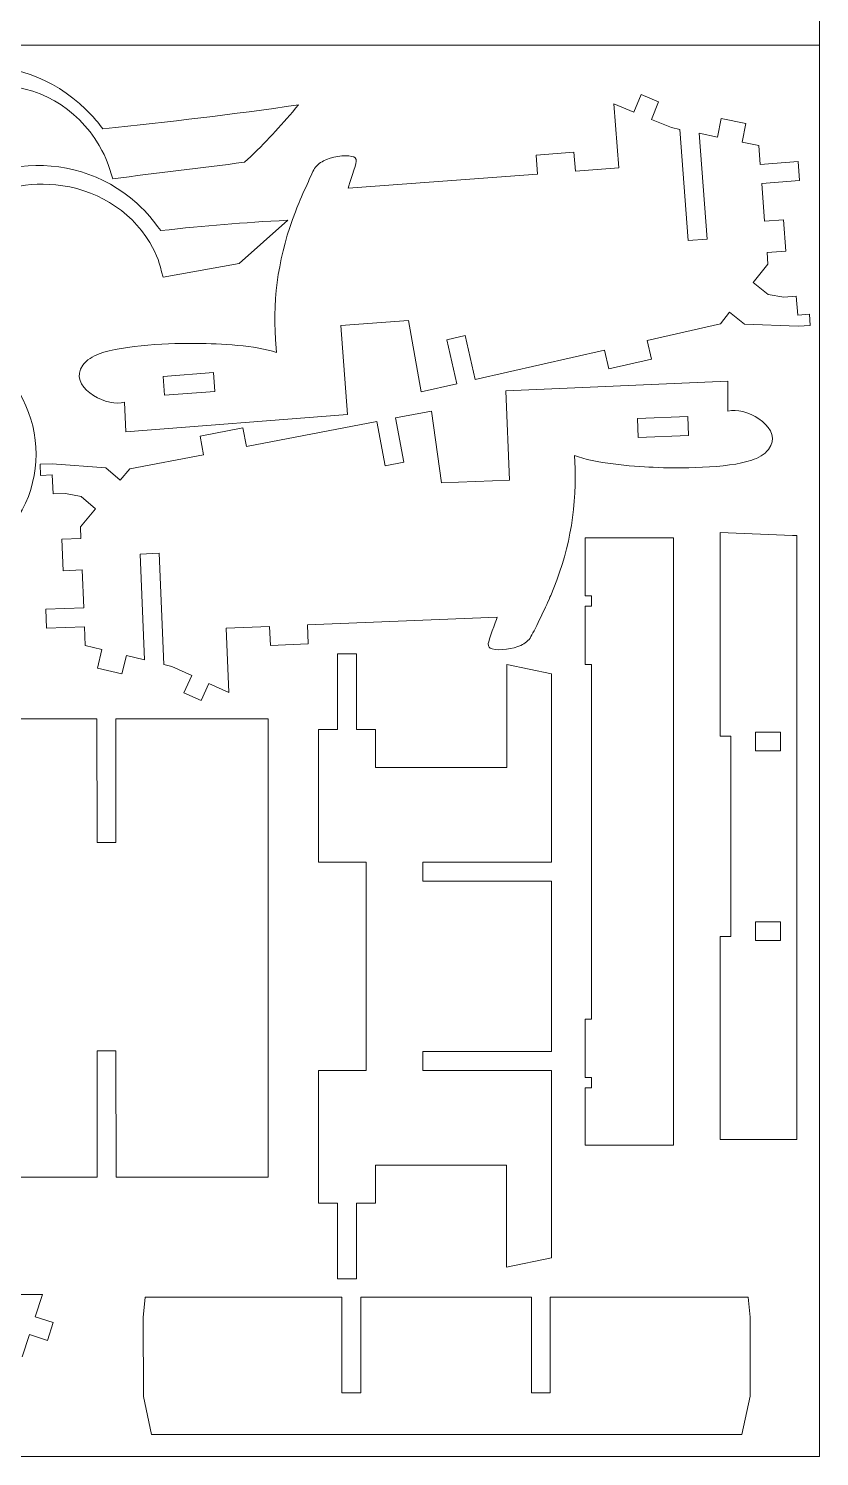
# Model space of a CAD drawing. Header units: centimetres. Extents: x -29.2 to 29, y -19.2 to 19.
# Drawn here: x 18.35 to 29, y -19 to 0.22 of the extents above; entities that cross this region are included whole.
import ezdxf

# ---------------------------------------------------------------- set-up
doc = ezdxf.new("R2010")
doc.units = ezdxf.units.CM
doc.header["$MEASUREMENT"] = 0
doc.layers.add('Camada 1', color=7, linetype='Continuous')

msp = doc.modelspace()

# ---------------------------------------------------------------- linework, layer by layer
at = {"layer": 'Camada 1', "color": 5, "lineweight": 9}
for points in [[(29, 19), (29, 19), (29, -19), (29, -19)], [(29, 0), (29, 0), (-29, 0), (-29, 0)], [(29, -19), (29, -19), (-29, -19), (-29, -19)]]:
    msp.add_open_spline(points, degree=3, dxfattribs=at)
at = {"layer": 'Camada 1', "color": 3, "lineweight": 9}
for points in [[(16.10186, -0.98814), (16.91552, -0.05623), (18.36337, -0.03477), (19.20361, -0.94303)], [(19.30477, -1.35101), (19.00658, -0.84), (18.47321, -0.52965), (17.87707, -0.54045)], [(26.60013, -0.66582), (26.60013, -0.66582), (26.5029, -0.90197), (26.5029, -0.90197)], [(26.83592, -0.7629), (26.83592, -0.7629), (26.60013, -0.66582), (26.60013, -0.66582)], [(26.73869, -0.99905), (26.73869, -0.99905), (26.83592, -0.7629), (26.83592, -0.7629)], [(19.20361, -0.94303), (19.25724, -1.00101), (19.3042, -1.06482), (19.35449, -1.12572)], [(19.35449, -1.12572), (20.25583, -1.03382), (21.09084, -0.93229), (21.98797, -0.80429)], [(21.98797, -0.80429), (21.78037, -1.05044), (21.58, -1.27519), (21.34598, -1.49753)], [(26.5029, -0.90197), (26.5029, -0.90197), (26.23238, -0.79059), (26.23238, -0.79059)], [(26.23238, -0.79059), (26.23238, -0.79059), (26.29797, -1.65186), (26.29797, -1.65186)], [(27.0092, -1.11043), (27.0092, -1.11043), (26.73869, -0.99905), (26.73869, -0.99905)], [(27.12119, -1.13352), (27.12119, -1.13352), (27.0092, -1.11043), (27.0092, -1.11043)], [(27.23515, -2.62998), (27.23515, -2.62998), (27.12119, -1.13352), (27.12119, -1.13352)], [(27.6785, -0.9881), (27.6785, -0.9881), (27.62704, -1.23778), (27.62704, -1.23778)], [(28.0115, -1.05674), (28.0115, -1.05674), (27.6785, -0.9881), (27.6785, -0.9881)], [(27.96004, -1.30642), (27.96004, -1.30642), (28.0115, -1.05674), (28.0115, -1.05674)], [(19.81165, -2.12826), (18.91877, -1.32669), (17.51927, -1.49266), (16.83872, -2.48093)], [(27.62704, -1.23778), (27.62704, -1.23778), (27.38101, -1.18706), (27.38101, -1.18706)], [(27.38101, -1.18706), (27.38101, -1.18706), (27.48941, -2.61061), (27.48941, -2.61061)], [(28.18469, -1.35269), (28.18469, -1.35269), (27.96004, -1.30642), (27.96004, -1.30642)], [(19.48662, -1.79847), (19.42367, -1.60547), (19.41427, -1.53867), (19.30477, -1.35101)], [(21.34598, -1.49753), (21.34598, -1.49753), (21.26081, -1.57692), (21.26081, -1.57692)], [(22.70793, -1.49687), (22.60831, -1.47329), (22.42421, -1.50601), (22.32443, -1.55847)], [(22.76408, -1.56636), (22.76592, -1.52122), (22.75039, -1.50692), (22.70793, -1.49687)], [(25.69506, -1.4416), (25.69506, -1.4416), (25.1865, -1.48032), (25.1865, -1.48032)], [(25.1865, -1.48032), (25.1865, -1.48032), (25.20587, -1.73466), (25.20587, -1.73466)], [(25.71442, -1.69586), (25.71442, -1.69586), (25.69506, -1.4416), (25.69506, -1.4416)], [(28.20397, -1.60697), (28.20397, -1.60697), (28.18469, -1.35269), (28.18469, -1.35269)], [(21.26081, -1.57692), (20.66941, -1.65077), (20.07802, -1.72462), (19.48662, -1.79847)], [(22.19334, -1.68058), (22.13769, -1.78621), (21.99228, -2.12444), (21.9459, -2.24413)], [(22.32443, -1.55847), (22.27137, -1.58637), (22.22163, -1.62689), (22.19334, -1.68058)], [(22.65627, -1.92457), (22.67586, -1.86315), (22.76219, -1.61263), (22.76408, -1.56636)], [(26.29797, -1.65186), (26.29797, -1.65186), (25.71442, -1.69586), (25.71442, -1.69586)], [(28.71241, -1.56831), (28.71241, -1.56831), (28.20397, -1.60697), (28.20397, -1.60697)], [(28.73174, -1.82257), (28.73174, -1.82257), (28.71241, -1.56831), (28.71241, -1.56831)], [(16.66952, -3.07693), (17.14171, -2.3562), (17.81081, -1.795), (18.72069, -1.8802)], [(18.72069, -1.8802), (19.23496, -1.92835), (19.71836, -2.21011), (19.98563, -2.65659)], [(25.20587, -1.73466), (25.20587, -1.73466), (22.65627, -1.92457), (22.65627, -1.92457)], [(28.22331, -1.86123), (28.22331, -1.86123), (28.73174, -1.82257), (28.73174, -1.82257)], [(28.26196, -2.36949), (28.26196, -2.36949), (28.22331, -1.86123), (28.22331, -1.86123)], [(20.1329, -2.49697), (20.00706, -2.33336), (19.9745, -2.27446), (19.81165, -2.12826)], [(21.9459, -2.24413), (21.72917, -2.80337), (21.64054, -3.36515), (21.67716, -3.96427)], [(21.84531, -2.35671), (21.2176, -2.39073), (20.75607, -2.42655), (20.1329, -2.49697)], [(21.19061, -2.94106), (21.19061, -2.94106), (21.84531, -2.35671), (21.84531, -2.35671)], [(28.51622, -2.35009), (28.51622, -2.35009), (28.26196, -2.36949), (28.26196, -2.36949)], [(28.54855, -2.77386), (28.54855, -2.77386), (28.51622, -2.35009), (28.51622, -2.35009)], [(19.98563, -2.65659), (20.10301, -2.85267), (20.10432, -2.90996), (20.1669, -3.12365)], [(27.48941, -2.61061), (27.48941, -2.61061), (27.23515, -2.62998), (27.23515, -2.62998)], [(28.29429, -2.79326), (28.29429, -2.79326), (28.54855, -2.77386), (28.54855, -2.77386)], [(28.30613, -2.94836), (28.30613, -2.94836), (28.29429, -2.79326), (28.29429, -2.79326)], [(20.1669, -3.12365), (20.1669, -3.12365), (21.19061, -2.94106), (21.19061, -2.94106)], [(28.10841, -3.19693), (28.10841, -3.19693), (28.30613, -2.94836), (28.30613, -2.94836)], [(28.30797, -3.35567), (28.30797, -3.35567), (28.10841, -3.19693), (28.10841, -3.19693)], [(28.51918, -3.39217), (28.51918, -3.39217), (28.30797, -3.35567), (28.30797, -3.35567)], [(28.68869, -3.37928), (28.68869, -3.37928), (28.51918, -3.39217), (28.51918, -3.39217)], [(28.70805, -3.63356), (28.70805, -3.63356), (28.68869, -3.37928), (28.68869, -3.37928)], [(27.66654, -3.75245), (27.66654, -3.75245), (27.79094, -3.59606), (27.79094, -3.59606)], [(27.79094, -3.59606), (27.79094, -3.59606), (27.9905, -3.7548), (27.9905, -3.7548)], [(28.86566, -3.62156), (28.86566, -3.62156), (28.70805, -3.63356), (28.70805, -3.63356)], [(28.87715, -3.77252), (28.87715, -3.77252), (28.86566, -3.62156), (28.86566, -3.62156)], [(22.5566, -3.77468), (22.5566, -3.77468), (23.46645, -3.70711), (23.46645, -3.70711)], [(22.64603, -4.97435), (22.64603, -4.97435), (22.5566, -3.77468), (22.5566, -3.77468)], [(23.46645, -3.70711), (23.46645, -3.70711), (23.63773, -4.66905), (23.63773, -4.66905)], [(26.68109, -3.97665), (26.68109, -3.97665), (27.66654, -3.75245), (27.66654, -3.75245)], [(27.9905, -3.7548), (27.9905, -3.7548), (28.71335, -3.78499), (28.71335, -3.78499)], [(28.71335, -3.78499), (28.71335, -3.78499), (28.87715, -3.77252), (28.87715, -3.77252)], [(20.62974, -4.01565), (20.28636, -4.01124), (19.63521, -4.03245), (19.30296, -4.1573)], [(21.69093, -4.1365), (21.42341, -4.04215), (20.91731, -4.01935), (20.62974, -4.01565)], [(21.67716, -3.96427), (21.67716, -3.96427), (21.69093, -4.1365), (21.69093, -4.1365)], [(23.98344, -3.96668), (23.98344, -3.96668), (24.23207, -3.91011), (24.23207, -3.91011)], [(24.11835, -4.5597), (24.11835, -4.5597), (23.98344, -3.96668), (23.98344, -3.96668)], [(24.23207, -3.91011), (24.23207, -3.91011), (24.36698, -4.50312), (24.36698, -4.50312)], [(26.73765, -4.22528), (26.73765, -4.22528), (26.68109, -3.97665), (26.68109, -3.97665)], [(17.88377, -6.73071), (18.76546, -5.99025), (18.5994, -4.58576), (17.57287, -4.07008)], [(19.30296, -4.1573), (19.21899, -4.18884), (19.13655, -4.23573), (19.08401, -4.31045)], [(24.36698, -4.50312), (24.36698, -4.50312), (26.10826, -4.10693), (26.10826, -4.10693)], [(26.10826, -4.10693), (26.10826, -4.10693), (26.16483, -4.35555), (26.16483, -4.35555)], [(26.16483, -4.35555), (26.16483, -4.35555), (26.73765, -4.22528), (26.73765, -4.22528)], [(19.08401, -4.31045), (18.88588, -4.59222), (19.36261, -4.85197), (19.60053, -4.81602)], [(23.63773, -4.66905), (23.63773, -4.66905), (24.11835, -4.5597), (24.11835, -4.5597)], [(27.76793, -4.52551), (27.76793, -4.52551), (24.77813, -4.65538), (24.77813, -4.65538)], [(27.76917, -4.92736), (27.76917, -4.92736), (27.76793, -4.52551), (27.76793, -4.52551)], [(19.60053, -4.81602), (19.60053, -4.81602), (19.64739, -4.80569), (19.64739, -4.80569)], [(19.64739, -4.80569), (19.64739, -4.80569), (19.66249, -5.20724), (19.66249, -5.20724)], [(24.77813, -4.65538), (24.77813, -4.65538), (24.82613, -5.8574), (24.82613, -5.8574)], [(19.66249, -5.20724), (19.66249, -5.20724), (22.64603, -4.97435), (22.64603, -4.97435)], [(23.77649, -4.92625), (23.77649, -4.92625), (23.29238, -5.01896), (23.29238, -5.01896)], [(23.9145, -5.89352), (23.9145, -5.89352), (23.77649, -4.92625), (23.77649, -4.92625)], [(27.81635, -4.91864), (27.81635, -4.91864), (27.76917, -4.92736), (27.76917, -4.92736)], [(28.31513, -5.44172), (28.52285, -5.16696), (28.0554, -4.89092), (27.81635, -4.91864)], [(21.24008, -5.15237), (21.24008, -5.15237), (20.66311, -5.26285), (20.66311, -5.26285)], [(21.28804, -5.40281), (21.28804, -5.40281), (21.24008, -5.15237), (21.24008, -5.15237)], [(23.04195, -5.06692), (23.04195, -5.06692), (21.28804, -5.40281), (21.28804, -5.40281)], [(23.15633, -5.66423), (23.15633, -5.66423), (23.04195, -5.06692), (23.04195, -5.06692)], [(23.29238, -5.01896), (23.29238, -5.01896), (23.40677, -5.61628), (23.40677, -5.61628)], [(20.66311, -5.26285), (20.66311, -5.26285), (20.71106, -5.51328), (20.71106, -5.51328)], [(20.71106, -5.51328), (20.71106, -5.51328), (19.71846, -5.70336), (19.71846, -5.70336)], [(25.71159, -5.69826), (25.71159, -5.69826), (25.70377, -5.52567), (25.70377, -5.52567)], [(25.70377, -5.52567), (25.96791, -5.62921), (26.47285, -5.66943), (26.76016, -5.68303)], [(28.09104, -5.58724), (28.17604, -5.5586), (28.26004, -5.51459), (28.31513, -5.44172)], [(18.6734, -5.63473), (18.6734, -5.63473), (18.50927, -5.64154), (18.50927, -5.64154)], [(18.50927, -5.64154), (18.50927, -5.64154), (18.51554, -5.79281), (18.51554, -5.79281)], [(19.39478, -5.68984), (19.39478, -5.68984), (18.6734, -5.63473), (18.6734, -5.63473)], [(19.58875, -5.85536), (19.58875, -5.85536), (19.39478, -5.68984), (19.39478, -5.68984)], [(19.71846, -5.70336), (19.71846, -5.70336), (19.58875, -5.85536), (19.58875, -5.85536)], [(23.40677, -5.61628), (23.40677, -5.61628), (23.15633, -5.66423), (23.15633, -5.66423)], [(25.38369, -7.40812), (25.61958, -6.85671), (25.72752, -6.29828), (25.71159, -5.69826)], [(26.76016, -5.68303), (27.10319, -5.69929), (27.75466, -5.70055), (28.09104, -5.58724)], [(18.51554, -5.79281), (18.51554, -5.79281), (18.67348, -5.78625), (18.67348, -5.78625)], [(18.67348, -5.78625), (18.67348, -5.78625), (18.68406, -6.04105), (18.68406, -6.04105)], [(24.82613, -5.8574), (24.82613, -5.8574), (23.9145, -5.89352), (23.9145, -5.89352)], [(18.68406, -6.04105), (18.68406, -6.04105), (18.85391, -6.03402), (18.85391, -6.03402)], [(18.85391, -6.03402), (18.85391, -6.03402), (19.06373, -6.07778), (19.06373, -6.07778)], [(19.06373, -6.07778), (19.06373, -6.07778), (19.2577, -6.24331), (19.2577, -6.24331)], [(19.2577, -6.24331), (19.2577, -6.24331), (19.05153, -6.48492), (19.05153, -6.48492)], [(19.05153, -6.48492), (19.05153, -6.48492), (19.058, -6.64033), (19.058, -6.64033)], [(19.058, -6.64033), (19.058, -6.64033), (18.80323, -6.65095), (18.80323, -6.65095)], [(18.80323, -6.65095), (18.80323, -6.65095), (18.82092, -7.07558), (18.82092, -7.07558)], [(27.0368, -6.63112), (27.0368, -6.63112), (25.8468, -6.63113), (25.8468, -6.63113)], [(25.8468, -6.63113), (25.8468, -6.63113), (25.84689, -7.41384), (25.84689, -7.41384)], [(27.0368, -14.80726), (27.0368, -14.80726), (27.0368, -6.63112), (27.0368, -6.63112)], [(28.63622, -6.60206), (28.63622, -6.60206), (27.66405, -6.55919), (27.66405, -6.55919)], [(27.66405, -6.55919), (27.66405, -6.55919), (27.66405, -9.302), (27.66405, -9.302)], [(28.69612, -6.60206), (28.69612, -6.60206), (28.63622, -6.60206), (28.63622, -6.60206)], [(28.69612, -14.73272), (28.69612, -14.73272), (28.69612, -6.60206), (28.69612, -6.60206)], [(19.85611, -6.85063), (19.85611, -6.85063), (20.11089, -6.84004), (20.11089, -6.84004)], [(19.91535, -8.27706), (19.91535, -8.27706), (19.85611, -6.85063), (19.85611, -6.85063)], [(20.11089, -6.84004), (20.11089, -6.84004), (20.17317, -8.33954), (20.17317, -8.33954)], [(18.82092, -7.07558), (18.82092, -7.07558), (19.0757, -7.06496), (19.0757, -7.06496)], [(19.0757, -7.06496), (19.0757, -7.06496), (19.0968, -7.57425), (19.0968, -7.57425)], [(25.11696, -7.9628), (25.17621, -7.85916), (25.3332, -7.52612), (25.38369, -7.40812)], [(25.84689, -7.41384), (25.84689, -7.41384), (25.93189, -7.41383), (25.93189, -7.41383)], [(25.93189, -7.41383), (25.93189, -7.41383), (25.93186, -7.55141), (25.93186, -7.55141)], [(19.0968, -7.57425), (19.0968, -7.57425), (18.58734, -7.59535), (18.58734, -7.59535)], [(18.58734, -7.59535), (18.58734, -7.59535), (18.59789, -7.85013), (18.59789, -7.85013)], [(25.93186, -7.55141), (25.93186, -7.55141), (25.84686, -7.55141), (25.84686, -7.55141)], [(25.84686, -7.55141), (25.84686, -7.55141), (25.84687, -8.33865), (25.84687, -8.33865)], [(18.59789, -7.85013), (18.59789, -7.85013), (19.10736, -7.82903), (19.10736, -7.82903)], [(19.10736, -7.82903), (19.10736, -7.82903), (19.11786, -8.08382), (19.11786, -8.08382)], [(21.01378, -7.84989), (21.01378, -7.84989), (21.59849, -7.82605), (21.59849, -7.82605)], [(21.04963, -8.71291), (21.04963, -8.71291), (21.01378, -7.84989), (21.01378, -7.84989)], [(21.59849, -7.82605), (21.59849, -7.82605), (21.60908, -8.08084), (21.60908, -8.08084)], [(22.10808, -7.80481), (22.10808, -7.80481), (24.66272, -7.70299), (24.66272, -7.70299)], [(22.11867, -8.05966), (22.11867, -8.05966), (22.10808, -7.80481), (22.10808, -7.80481)], [(24.66272, -7.70299), (24.64103, -7.7637), (24.5461, -8.01109), (24.54262, -8.05727)], [(21.60908, -8.08084), (21.60908, -8.08084), (22.11867, -8.05966), (22.11867, -8.05966)], [(24.54262, -8.05727), (24.53923, -8.10232), (24.55425, -8.11714), (24.59634, -8.12866)], [(24.98173, -8.08031), (25.03572, -8.05427), (25.08683, -8.01549), (25.11696, -7.9628)], [(19.11786, -8.08382), (19.11786, -8.08382), (19.34078, -8.13781), (19.34078, -8.13781)], [(19.34078, -8.13781), (19.34078, -8.13781), (19.28074, -8.38557), (19.28074, -8.38557)], [(19.61117, -8.46565), (19.61117, -8.46565), (19.67122, -8.2179), (19.67122, -8.2179)], [(19.67122, -8.2179), (19.67122, -8.2179), (19.91535, -8.27706), (19.91535, -8.27706)], [(22.51447, -8.19401), (22.51447, -8.19401), (22.51332, -9.21401), (22.51332, -9.21401)], [(22.76947, -8.19401), (22.76947, -8.19401), (22.51447, -8.19401), (22.51447, -8.19401)], [(22.77001, -9.21453), (22.77001, -9.21453), (22.76947, -8.19401), (22.76947, -8.19401)], [(24.59634, -8.12866), (24.69506, -8.15567), (24.8802, -8.12929), (24.98173, -8.08031)], [(19.28074, -8.38557), (19.28074, -8.38557), (19.61117, -8.46565), (19.61117, -8.46565)], [(20.17317, -8.33954), (20.17317, -8.33954), (20.28429, -8.36647), (20.28429, -8.36647)], [(20.28429, -8.36647), (20.28429, -8.36647), (20.55081, -8.48712), (20.55081, -8.48712)], [(24.79373, -8.33703), (24.79373, -8.33703), (24.79309, -9.72667), (24.79309, -9.72667)], [(25.39198, -8.46286), (25.39198, -8.46286), (24.79373, -8.33703), (24.79373, -8.33703)], [(25.84687, -8.33865), (25.84687, -8.33865), (25.93187, -8.33865), (25.93187, -8.33865)], [(25.93187, -8.33865), (25.93187, -8.33865), (25.93189, -13.11196), (25.93189, -13.11196)], [(20.55081, -8.48712), (20.55081, -8.48712), (20.44549, -8.71977), (20.44549, -8.71977)], [(20.67779, -8.82493), (20.67779, -8.82493), (20.78311, -8.59227), (20.78311, -8.59227)], [(20.78311, -8.59227), (20.78311, -8.59227), (21.04963, -8.71291), (21.04963, -8.71291)], [(25.39198, -11.00022), (25.39198, -11.00022), (25.39198, -8.46286), (25.39198, -8.46286)], [(20.44549, -8.71977), (20.44549, -8.71977), (20.67779, -8.82493), (20.67779, -8.82493)], [(19.27534, -9.07009), (19.27534, -9.07009), (17.55441, -9.07054), (17.55441, -9.07054)], [(19.27621, -10.73607), (19.27621, -10.73607), (19.27534, -9.07009), (19.27534, -9.07009)], [(19.53143, -9.07009), (19.53143, -9.07009), (19.53075, -10.73613), (19.53075, -10.73613)], [(21.57784, -9.07009), (21.57784, -9.07009), (19.53143, -9.07009), (19.53143, -9.07009)], [(21.57912, -15.2407), (21.57912, -15.2407), (21.57784, -9.07009), (21.57784, -9.07009)], [(22.51332, -9.21401), (22.51332, -9.21401), (22.25835, -9.21452), (22.25835, -9.21452)], [(22.25835, -9.21452), (22.25835, -9.21452), (22.25936, -10.99929), (22.25936, -10.99929)], [(23.02489, -9.2148), (23.02489, -9.2148), (22.77001, -9.21453), (22.77001, -9.21453)], [(23.02435, -9.7248), (23.02435, -9.7248), (23.02489, -9.2148), (23.02489, -9.2148)], [(27.66405, -9.302), (27.66405, -9.302), (27.8059, -9.302), (27.8059, -9.302)], [(27.8059, -9.302), (27.8059, -9.302), (27.8059, -11.99952), (27.8059, -11.99952)], [(24.79309, -9.72667), (24.79309, -9.72667), (23.02435, -9.7248), (23.02435, -9.7248)], [(19.53075, -10.73613), (19.53075, -10.73613), (19.27621, -10.73607), (19.27621, -10.73607)], [(22.25936, -10.99929), (22.25936, -10.99929), (22.8968, -10.99952), (22.8968, -10.99952)], [(22.8968, -10.99952), (22.8968, -10.99952), (22.89685, -13.80435), (22.89685, -13.80435)], [(23.66297, -11.25452), (23.66297, -11.25452), (23.66297, -10.99952), (23.66297, -10.99952)], [(23.66297, -10.99952), (23.66297, -10.99952), (25.39198, -11.00022), (25.39198, -11.00022)], [(25.39197, -11.25539), (25.39197, -11.25539), (23.66297, -11.25452), (23.66297, -11.25452)], [(25.39197, -13.55032), (25.39197, -13.55032), (25.39197, -11.25539), (25.39197, -11.25539)], [(27.8059, -11.99952), (27.8059, -11.99952), (27.66405, -11.99952), (27.66405, -11.99952)], [(27.66405, -11.99952), (27.66405, -11.99952), (27.66405, -14.73272), (27.66405, -14.73272)], [(25.8469, -13.11196), (25.8469, -13.11196), (25.84688, -13.8992), (25.84688, -13.8992)], [(25.93189, -13.11196), (25.93189, -13.11196), (25.8469, -13.11196), (25.8469, -13.11196)], [(19.27653, -15.23922), (19.27653, -15.23922), (19.27697, -13.54119), (19.27697, -13.54119)], [(19.27697, -13.54119), (19.27697, -13.54119), (19.52934, -13.54124), (19.52934, -13.54124)], [(19.52934, -13.54124), (19.52934, -13.54124), (19.53292, -15.24125), (19.53292, -15.24125)], [(23.66369, -13.80449), (23.66369, -13.80449), (23.66242, -13.5495), (23.66242, -13.5495)], [(23.66242, -13.5495), (23.66242, -13.5495), (25.39197, -13.55032), (25.39197, -13.55032)], [(22.25937, -13.80448), (22.25937, -13.80448), (22.25914, -15.58948), (22.25914, -15.58948)], [(22.89685, -13.80435), (22.89685, -13.80435), (22.25937, -13.80448), (22.25937, -13.80448)], [(25.39197, -13.8047), (25.39197, -13.8047), (23.66369, -13.80449), (23.66369, -13.80449)], [(25.39197, -16.32511), (25.39197, -16.32511), (25.39197, -13.8047), (25.39197, -13.8047)], [(25.84688, -13.8992), (25.84688, -13.8992), (25.93188, -13.8992), (25.93188, -13.8992)], [(25.93188, -13.8992), (25.93188, -13.8992), (25.93186, -14.03679), (25.93186, -14.03679)], [(25.84686, -14.03678), (25.84686, -14.03678), (25.8468, -14.80725), (25.8468, -14.80725)], [(25.93186, -14.03679), (25.93186, -14.03679), (25.84686, -14.03678), (25.84686, -14.03678)], [(27.66405, -14.73272), (27.66405, -14.73272), (28.69612, -14.73272), (28.69612, -14.73272)], [(25.8468, -14.80725), (25.8468, -14.80725), (27.0368, -14.80726), (27.0368, -14.80726)], [(23.02435, -15.08045), (23.02435, -15.08045), (24.7886, -15.07992), (24.7886, -15.07992)], [(23.0245, -15.59045), (23.0245, -15.59045), (23.02435, -15.08045), (23.02435, -15.08045)], [(24.7886, -15.07992), (24.7886, -15.07992), (24.78887, -16.45191), (24.78887, -16.45191)], [(17.55489, -15.24048), (17.55489, -15.24048), (19.27653, -15.23922), (19.27653, -15.23922)], [(19.53292, -15.24125), (19.53292, -15.24125), (21.57912, -15.2407), (21.57912, -15.2407)], [(22.25914, -15.58948), (22.25914, -15.58948), (22.51412, -15.58954), (22.51412, -15.58954)], [(22.51412, -15.58954), (22.51412, -15.58954), (22.51441, -16.60952), (22.51441, -16.60952)], [(22.76889, -16.60952), (22.76889, -16.60952), (22.7695, -15.59053), (22.7695, -15.59053)], [(22.7695, -15.59053), (22.7695, -15.59053), (23.0245, -15.59045), (23.0245, -15.59045)], [(24.78887, -16.45191), (24.78887, -16.45191), (25.39197, -16.32511), (25.39197, -16.32511)], [(22.51441, -16.60952), (22.51441, -16.60952), (22.76889, -16.60952), (22.76889, -16.60952)], [(18.54408, -16.81938), (18.54408, -16.81938), (17.52725, -16.81938), (17.52725, -16.81938)], [(18.44544, -17.11836), (18.44544, -17.11836), (18.54408, -16.81938), (18.54408, -16.81938)], [(19.92593, -16.85676), (19.92593, -16.85676), (19.89745, -17.1308), (19.89745, -17.1308)], [(22.57313, -16.85676), (22.57313, -16.85676), (19.92593, -16.85676), (19.92593, -16.85676)], [(22.57313, -18.14293), (22.57313, -18.14293), (22.57313, -16.85676), (22.57313, -16.85676)], [(25.1232, -16.85676), (25.1232, -16.85676), (22.82657, -16.85676), (22.82657, -16.85676)], [(22.82657, -16.85676), (22.82657, -16.85676), (22.82657, -18.14293), (22.82657, -18.14293)], [(25.1232, -18.14228), (25.1232, -18.14228), (25.1232, -16.85676), (25.1232, -16.85676)], [(28.0401, -16.85676), (28.0401, -16.85676), (25.37655, -16.85676), (25.37655, -16.85676)], [(25.37655, -16.85676), (25.37655, -16.85676), (25.37655, -18.14228), (25.37655, -18.14228)], [(28.06794, -17.12472), (28.06794, -17.12472), (28.0401, -16.85676), (28.0401, -16.85676)], [(18.6876, -17.19825), (18.6876, -17.19825), (18.44544, -17.11836), (18.44544, -17.11836)], [(18.60771, -17.44041), (18.60771, -17.44041), (18.6876, -17.19825), (18.6876, -17.19825)], [(19.89745, -17.1308), (19.89745, -17.1308), (19.90091, -18.19301), (19.90091, -18.19301)], [(28.06794, -18.18721), (28.06794, -18.18721), (28.06794, -17.12472), (28.06794, -17.12472)], [(18.26692, -17.6595), (18.26692, -17.6595), (18.36555, -17.36052), (18.36555, -17.36052)], [(18.36555, -17.36052), (18.36555, -17.36052), (18.60771, -17.44041), (18.60771, -17.44041)], [(19.90091, -18.19301), (19.90091, -18.19301), (20.00948, -18.70545), (20.00948, -18.70545)], [(22.82657, -18.14293), (22.82657, -18.14293), (22.57313, -18.14293), (22.57313, -18.14293)], [(25.37655, -18.14228), (25.37655, -18.14228), (25.1232, -18.14228), (25.1232, -18.14228)], [(27.95465, -18.70545), (27.95465, -18.70545), (28.06794, -18.18721), (28.06794, -18.18721)], [(20.00948, -18.70545), (20.00948, -18.70545), (27.95465, -18.70545), (27.95465, -18.70545)]]:
    msp.add_open_spline(points, degree=3, dxfattribs=at)
at = {"layer": 'Camada 1', "lineweight": 9}
for points in [[(20.16544, -4.46014), (20.16544, -4.46014), (20.84343, -4.40842), (20.84343, -4.40842)], [(20.84343, -4.40842), (20.84343, -4.40842), (20.86286, -4.66262), (20.86286, -4.66262)], [(20.18512, -4.71438), (20.18512, -4.71438), (20.16544, -4.46014), (20.16544, -4.46014)], [(20.86286, -4.66262), (20.86286, -4.66262), (20.18512, -4.71438), (20.18512, -4.71438)], [(26.54949, -5.02842), (26.54949, -5.02842), (27.22861, -5.00006), (27.22861, -5.00006)], [(26.56014, -5.28314), (26.56014, -5.28314), (26.54949, -5.02842), (26.54949, -5.02842)], [(27.22861, -5.00006), (27.22861, -5.00006), (27.23951, -5.25483), (27.23951, -5.25483)], [(27.23951, -5.25483), (27.23951, -5.25483), (26.56014, -5.28314), (26.56014, -5.28314)], [(28.13784, -9.24721), (28.13784, -9.24721), (28.47784, -9.24721), (28.47784, -9.24721)], [(28.13784, -9.5022), (28.13784, -9.5022), (28.13784, -9.24721), (28.13784, -9.24721)], [(28.47784, -9.24721), (28.47784, -9.24721), (28.47784, -9.5022), (28.47784, -9.5022)], [(28.47784, -9.5022), (28.47784, -9.5022), (28.13784, -9.5022), (28.13784, -9.5022)], [(28.47784, -11.80077), (28.47784, -11.80077), (28.13784, -11.80077), (28.13784, -11.80077)], [(28.13784, -11.80077), (28.13784, -11.80077), (28.13784, -12.05577), (28.13784, -12.05577)], [(28.47784, -12.05577), (28.47784, -12.05577), (28.47784, -11.80077), (28.47784, -11.80077)], [(28.13784, -12.05577), (28.13784, -12.05577), (28.47784, -12.05577), (28.47784, -12.05577)]]:
    msp.add_open_spline(points, degree=3, dxfattribs=at)

doc.saveas('drawing.dxf')
